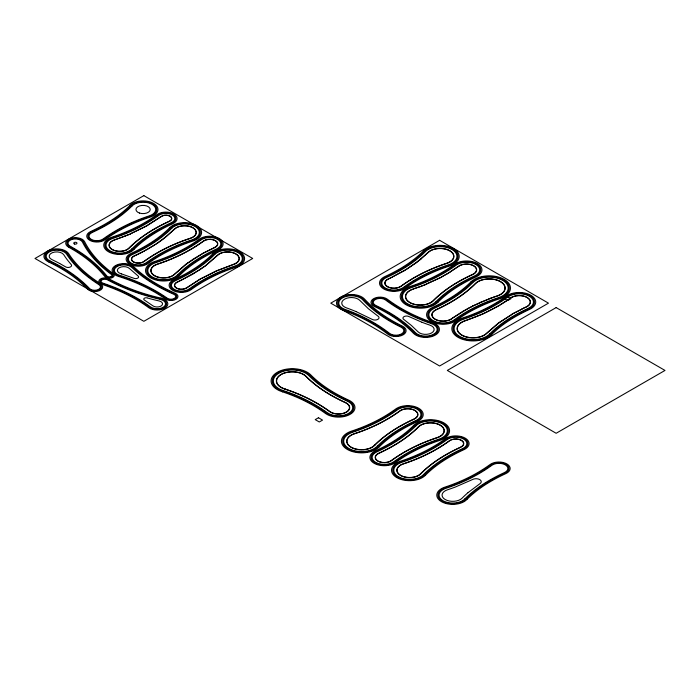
<?xml version="1.0" encoding="UTF-8"?>
<svg xmlns="http://www.w3.org/2000/svg" width="700" height="700" viewBox="0 0 700 700"><rect width="100%" height="100%" fill="white"/><g stroke="black" fill="none" stroke-linecap="round" stroke-linejoin="round"><path stroke-width="1.05" d="M421.024 258.869L428.024 252.438A13.851 7.998 0 0 1 449.873 250.731A13.851 7.998 0 0 1 446.915 263.34C430.614 268.704 414.934 276.203 401.039 286.317A9.117 5.259 0 0 1 387.45 286.773A9.117 5.259 0 0 1 388.238 278.924L392.28 277.2M420.936 259.192L407.085 268.879L392.84 276.745M163.931 238.551L174.58 229.189A11.506 6.641 0 0 1 192.719 227.771A11.506 6.641 0 0 1 190.269 238.245C173.731 243.679 157.806 251.291 143.71 261.555A6.764 3.902 0 0 1 133.621 261.896A6.764 3.902 0 0 1 134.207 256.069L135.555 255.447M163.678 238.752L157.85 242.935M416.929 262.124L428.243 252.507A13.615 7.857 0 0 1 449.698 250.836A13.615 7.857 0 0 1 446.801 263.226C430.474 268.59 414.767 276.098 400.846 286.23A8.873 5.119 0 0 1 387.616 286.676A8.873 5.119 0 0 1 388.386 279.037L390.565 278.023M186.086 264.092L174.51 274.155A12.556 7.254 0 0 1 154.709 275.695A12.556 7.254 0 0 1 157.386 264.267C173.819 258.869 189.63 251.3 203.639 241.106A7.822 4.515 0 0 1 215.303 240.713A7.822 4.515 0 0 1 214.629 247.45L204.181 252.63L188.178 262.78M416.815 262.439L404.311 270.76L391.125 277.576M186.506 264.005L193.506 258.921L203.787 252.84M205.354 265.921L217.577 255.369A11.506 6.641 0 0 1 235.716 253.951A11.506 6.641 0 0 1 233.257 264.425L215.74 271.145L201.303 278.574M204.759 266.131L192.675 274.251L177.196 282.249A6.764 3.902 0 0 0 176.61 288.076A6.764 3.902 0 0 0 186.699 287.735L200.786 278.67M187.705 262.894L174.72 274.225A12.801 7.394 0 0 1 154.543 275.791A12.801 7.394 0 0 1 157.264 264.145C173.67 258.755 189.464 251.204 203.455 241.019A8.059 4.655 0 0 1 215.469 240.616A8.059 4.655 0 0 1 214.778 247.555L204.199 252.805M452.489 318.308L451.85 318.762A11.218 6.475 0 0 1 435.12 319.322A11.218 6.475 0 0 1 436.091 309.662C450.415 303.074 464.205 294.787 475.361 283.526A15.96 9.214 0 0 1 500.526 281.566A15.96 9.214 0 0 1 497.123 296.091L491.155 297.999M510.064 298.471L500.412 304.64M452.778 317.87L463.286 311.054L472.675 306.127M507.867 299.81L510.624 298.069A10.981 6.335 0 0 1 526.995 297.517A10.981 6.335 0 0 1 526.05 306.967L523.267 308.271M507.483 300.291C494.427 308.963 480.086 315.761 465.168 320.652A15.96 9.214 0 0 0 461.764 335.178A15.96 9.214 0 0 0 486.929 333.217L498.19 323.426L511.901 314.414M157.211 243.154L153.169 245.971M155.899 244.23L166.434 236.329L174.37 229.119A11.751 6.781 0 0 1 192.894 227.675A11.751 6.781 0 0 1 190.391 238.368C173.871 243.793 157.981 251.396 143.894 261.642A7.009 4.043 0 0 1 133.446 261.993A7.009 4.043 0 0 1 134.05 255.955L142.013 252.28M198.555 270.637L205.091 266.114L217.367 255.299A11.751 6.781 0 0 1 235.882 253.855A11.751 6.781 0 0 1 233.38 264.547L217.201 270.681L201.95 278.206M154.884 244.685L147.595 249.27M197.881 270.865L181.633 279.965M450.573 271.644L458.552 266.236A10.167 5.871 0 0 1 473.716 265.729A10.167 5.871 0 0 1 472.841 274.488C458.421 281.12 444.544 289.467 433.309 300.799A14.91 8.61 0 0 1 409.806 302.627A14.91 8.61 0 0 1 412.983 289.065L421.426 286.239M450.327 272.002L442.977 276.124M152.513 246.172L144.55 250.757M448.726 272.79L458.745 266.324A9.922 5.731 0 0 1 467.206 264.171L467.609 264.189A9.922 5.731 0 0 1 473.156 265.624L473.769 265.965A9.922 5.731 0 0 1 476.429 270.296L476.403 270.436A9.922 5.731 0 0 1 472.692 274.374C458.246 281.015 444.342 289.38 433.099 300.729A14.665 8.47 0 0 1 409.981 302.531A14.665 8.47 0 0 1 413.105 289.188M448.429 273.175L441.919 276.701M499.887 305.165L483.315 313.801L465.29 320.775A15.715 9.074 0 0 0 461.939 335.081A15.715 9.074 0 0 0 486.719 333.148L498.776 322.761L512.304 314.186M512.05 314.134L521.666 309.225M201.399 278.32L186.891 287.822A7.009 4.043 0 0 1 176.444 288.172A7.009 4.043 0 0 1 177.048 282.144M512.444 313.906L523.049 308.56M147.245 249.471L142.161 252.017M467.39 308.91L451.666 318.675A10.981 6.335 0 0 1 435.295 319.226A10.981 6.335 0 0 1 436.24 309.776C450.581 303.179 464.398 294.875 475.571 283.596A15.715 9.074 0 0 1 500.351 281.662A15.715 9.074 0 0 1 497 295.969L493.736 297.071M467.521 308.648L479.815 302.75M442.619 276.517L441.385 276.99M144.428 251.011L139.02 253.601M441.411 277.165L426.545 284.025M441.009 277.384L425.477 284.463M472.762 305.9L489.02 298.953M138.898 253.846L135.896 255.29M181.256 280.149L177.433 281.96M521.903 308.928L526.199 307.081A11.218 6.475 0 0 0 527.17 297.421A11.218 6.475 0 0 0 510.44 297.981M479.92 302.523L490.84 298.279M130.839 233.634L146.606 225.811L161.219 216.44A5.959 3.439 0 0 1 170.1 216.143A5.959 3.439 0 0 1 169.584 221.27C154.779 228.078 140.534 236.652 129.001 248.281A10.693 6.177 0 0 1 112.14 249.602A10.693 6.177 0 0 1 114.424 239.864M130.498 233.782L146.291 226.188L161.411 216.528A5.714 3.299 0 0 1 169.925 216.239A5.714 3.299 0 0 1 169.435 221.156C154.604 227.973 140.341 236.565 128.791 248.211A10.447 6.038 0 0 1 112.315 249.498A10.447 6.038 0 0 1 114.538 239.986L130.148 234.106M130.734 233.852L125.449 235.874M426.16 284.358L424.051 285.049M425.224 284.743L421.881 285.898M125.116 236.005L122.456 237.029M423.649 285.373L413.551 288.873M489.239 298.707L493.404 297.351M121.966 237.221L120.977 237.589M120.479 237.764L119.481 238.131M118.982 238.306L117.976 238.665M117.469 238.84L116.462 239.181M115.955 239.356L114.931 239.697M146.982 297.868L146.912 297.85A2.345 1.356 0 0 0 144.235 298.314A2.345 1.356 0 0 0 144.226 299.933L152.845 305.795A5.425 3.133 0 0 0 161.472 305.751A5.425 3.133 0 0 0 159.101 300.956A157.176 90.746 0 0 1 147.455 297.999M170.852 227.964C159.688 239.234 145.871 247.529 131.539 254.126A11.06 6.388 0 0 0 130.585 263.646A11.06 6.388 0 0 0 147.07 263.095C160.799 253.102 176.295 245.691 192.386 240.398A15.802 9.117 0 0 0 195.755 226.021A15.802 9.117 0 0 0 170.852 227.964M177.564 274.829L177.327 275.074A15.802 9.117 0 0 1 152.416 277.016A15.802 9.117 0 0 1 155.785 262.64C171.885 257.346 187.373 249.935 201.101 239.943A11.06 6.388 0 0 1 217.586 239.391A11.06 6.388 0 0 1 216.633 248.911C202.405 255.465 188.694 263.69 177.564 274.829M179.532 275.485L179.296 275.721A18.069 10.43 0 0 1 150.815 277.944A18.069 10.43 0 0 1 154.665 261.502C170.529 256.287 185.798 248.981 199.325 239.129A13.326 7.691 0 0 1 219.196 238.464A13.326 7.691 0 0 1 218.041 249.944C204.015 256.392 190.505 264.495 179.532 275.485M213.841 254.144C202.676 265.414 188.869 273.709 174.528 280.306A11.06 6.388 0 0 0 173.574 289.826A11.06 6.388 0 0 0 190.067 289.275C203.787 279.283 219.284 271.871 235.384 266.578A15.802 9.117 0 0 0 238.752 252.201A15.802 9.117 0 0 0 213.841 254.144M436.126 301.438L435.916 301.656A17.902 10.334 0 0 1 407.689 303.852A17.902 10.334 0 0 1 411.504 287.56C427.385 282.336 442.662 275.021 456.207 265.16A13.169 7.604 0 0 1 458.255 263.97L458.614 263.804A13.169 7.604 0 0 1 477.654 265.825L477.89 266.044A13.169 7.604 0 0 1 477.05 274.453L476.814 274.627A13.169 7.604 0 0 1 474.705 275.844C460.644 282.31 447.108 290.43 436.126 301.438M437.036 301.744L436.826 301.954A18.961 10.946 0 0 1 406.945 304.281A18.961 10.946 0 0 1 410.979 287.026C426.755 281.846 441.928 274.575 455.385 264.784A14.219 8.208 0 0 1 476.577 264.075A14.219 8.208 0 0 1 475.352 276.316C461.396 282.739 447.947 290.806 437.036 301.744M438.095 302.085L437.885 302.304A20.177 11.646 0 0 1 406.079 304.78A20.177 11.646 0 0 1 410.384 286.422C426.029 281.277 441.088 274.067 454.431 264.355A15.435 8.907 0 0 1 477.444 263.585A15.435 8.907 0 0 1 476.105 276.868C462.262 283.238 448.919 291.244 438.095 302.085M472.754 282.669C461.808 293.711 448.28 301.84 434.227 308.306A14.219 8.208 0 0 0 433.002 320.547A14.219 8.208 0 0 0 454.204 319.839C467.653 310.047 482.825 302.776 498.601 297.596A18.961 10.946 0 0 0 502.644 280.341A18.961 10.946 0 0 0 472.754 282.669M374.561 445.174L374.342 445.392A14.665 8.47 0 0 1 351.225 447.195A14.665 8.47 0 0 1 354.349 433.851C370.571 428.523 386.172 421.059 399.998 410.988A9.922 5.731 0 0 1 406.691 408.852L407.059 408.835A9.922 5.731 0 0 1 414.566 410.366L415.161 410.725A9.922 5.731 0 0 1 417.646 413.919L417.681 414.155A9.922 5.731 0 0 1 413.936 419.037C399.595 425.644 385.779 433.939 374.561 445.174M374.771 445.244L374.561 445.463A14.91 8.61 0 0 1 351.059 447.3A14.91 8.61 0 0 1 354.235 433.729C370.422 428.409 386.006 420.954 399.805 410.9A10.167 5.871 0 0 1 414.969 410.401A10.167 5.871 0 0 1 414.094 419.151C399.761 425.74 385.971 434.026 374.771 445.244M377.379 446.101L377.16 446.32A17.902 10.334 0 0 1 348.941 448.516A17.902 10.334 0 0 1 352.748 432.224C368.637 427 383.915 419.685 397.46 409.832A13.169 7.604 0 0 1 399.507 408.634L399.866 408.476A13.169 7.604 0 0 1 414.418 407.986L414.811 408.126A13.169 7.604 0 0 1 418.303 419.116L418.058 419.291A13.169 7.604 0 0 1 415.949 420.507C401.896 426.974 388.36 435.094 377.379 446.101M378.289 446.408L378.079 446.618A18.961 10.946 0 0 1 348.189 448.954A18.961 10.946 0 0 1 352.231 431.699C368.007 426.51 383.18 419.239 396.629 409.456A14.219 8.208 0 0 1 417.83 408.748A14.219 8.208 0 0 1 416.605 420.98C402.649 427.402 389.2 435.47 378.289 446.408M489.746 333.856L489.536 334.075A18.961 10.946 0 0 1 459.646 336.402A18.961 10.946 0 0 1 463.689 319.148C479.465 313.967 494.637 306.696 508.086 296.905A14.219 8.208 0 0 1 529.288 296.196A14.219 8.208 0 0 1 528.062 308.438C514.106 314.86 500.649 322.928 489.746 333.856M379.348 446.757L379.137 446.967A20.177 11.646 0 0 1 347.331 449.444A20.177 11.646 0 0 1 351.627 431.086C367.281 425.941 382.331 418.731 395.675 409.019A15.435 8.907 0 0 1 418.688 408.249A15.435 8.907 0 0 1 417.358 421.531C403.506 427.91 390.171 435.908 379.348 446.757M491.715 334.512L491.505 334.723A21.228 12.259 0 0 1 458.045 337.33A21.228 12.259 0 0 1 462.569 318.01C478.109 312.9 493.062 305.734 506.31 296.091A16.485 9.52 0 0 1 530.889 295.269A16.485 9.52 0 0 1 529.471 309.461C515.716 315.787 502.469 323.733 491.715 334.512M418.626 426.86C407.304 438.287 393.304 446.705 378.77 453.39A8.873 5.119 0 0 0 378 461.029A8.873 5.119 0 0 0 391.23 460.582C405.151 450.45 420.858 442.942 437.176 437.579A13.615 7.857 0 0 0 440.081 425.189A13.615 7.857 0 0 0 418.626 426.86M420.963 473.646L420.717 473.891A12.801 7.394 0 0 1 400.54 475.466A12.801 7.394 0 0 1 403.261 463.82C419.668 458.421 435.461 450.87 449.452 440.694A8.059 4.655 0 0 1 461.466 440.291A8.059 4.655 0 0 1 460.775 447.23C446.267 453.898 432.303 462.289 420.963 473.646M423.57 474.504L423.325 474.749A15.802 9.117 0 0 1 398.422 476.691A15.802 9.117 0 0 1 401.783 462.315C417.882 457.021 433.379 449.61 447.099 439.618A11.06 6.388 0 0 1 463.593 439.066A11.06 6.388 0 0 1 462.639 448.586C448.403 455.131 434.691 463.356 423.57 474.504M425.53 475.151L425.294 475.396A18.069 10.43 0 0 1 396.812 477.619A18.069 10.43 0 0 1 400.662 461.169C416.526 455.963 431.795 448.648 445.322 438.804A13.326 7.691 0 0 1 465.194 438.139A13.326 7.691 0 0 1 464.048 449.61C450.012 456.067 436.502 464.17 425.53 475.151M130.121 205.249C118.886 216.58 105.017 224.928 90.589 231.56A10.167 5.871 0 0 0 89.714 240.31A10.167 5.871 0 0 0 104.877 239.811C118.676 229.757 134.26 222.303 150.447 216.982A14.91 8.61 0 0 0 153.624 203.42A14.91 8.61 0 0 0 130.121 205.249M131.18 205.599C119.857 217.018 105.875 225.426 91.35 232.111A8.951 5.171 0 0 0 90.571 239.82A8.951 5.171 0 0 0 103.924 239.374C117.836 229.25 133.534 221.734 149.852 216.37A13.694 7.901 0 0 0 152.766 203.91A13.694 7.901 0 0 0 131.18 205.599M132.099 205.896C120.697 217.394 106.627 225.864 91.998 232.584A7.901 4.559 0 0 0 91.315 239.391A7.901 4.559 0 0 0 103.101 238.998C117.101 228.804 132.904 221.244 149.327 215.845A12.635 7.297 0 0 0 152.023 204.339A12.635 7.297 0 0 0 132.099 205.896M131.933 248.815L131.609 249.139A13.694 7.901 0 0 1 110.022 250.819A13.694 7.901 0 0 1 112.936 238.359C129.255 232.995 144.952 225.487 158.865 215.364A8.951 5.171 0 0 1 172.218 214.918A8.951 5.171 0 0 1 171.447 222.626C157.045 229.241 143.202 237.562 131.933 248.815M132.886 249.069L132.528 249.436A14.744 8.514 0 0 1 109.279 251.256A14.744 8.514 0 0 1 112.42 237.834C128.625 232.505 144.226 225.041 158.043 214.987A10.001 5.775 0 0 1 172.961 214.489A10.001 5.775 0 0 1 172.095 223.099C157.815 229.67 144.077 237.912 132.886 249.069M133.901 249.463L133.577 249.786A15.96 9.214 0 0 1 108.421 251.746A15.96 9.214 0 0 1 111.816 237.221C127.907 231.936 143.377 224.534 157.089 214.55A11.218 6.475 0 0 1 173.819 213.99A11.218 6.475 0 0 1 172.847 223.65C158.664 230.178 145.005 238.368 133.901 249.463M169.794 227.614C158.707 238.796 145.014 247.03 130.786 253.575A12.276 7.087 0 0 0 129.727 264.145A12.276 7.087 0 0 0 148.024 263.533C161.648 253.619 177.013 246.26 192.99 241.01A17.01 9.826 0 0 0 196.612 225.523A17.01 9.826 0 0 0 169.794 227.614M171.763 228.261C160.519 239.61 146.633 247.966 132.195 254.599A10.01 5.775 0 0 0 131.329 263.217A10.01 5.775 0 0 0 146.248 262.719C160.064 252.656 175.665 245.193 191.87 239.873A14.744 8.514 0 0 0 195.011 226.45A14.744 8.514 0 0 0 171.763 228.261M178.561 275.056L178.237 275.38A16.853 9.73 0 0 1 151.673 277.445A16.853 9.73 0 0 1 155.269 262.115C171.255 256.856 186.646 249.489 200.279 239.566A12.11 6.991 0 0 1 218.339 238.963A12.11 6.991 0 0 1 217.289 249.392C203.184 255.876 189.595 264.023 178.561 275.056M212.782 253.794C201.696 264.976 188.002 273.21 173.775 279.755A12.276 7.087 0 0 0 172.716 290.325A12.276 7.087 0 0 0 191.021 289.713C204.636 279.799 220.01 272.44 235.987 267.19A17.01 9.826 0 0 0 239.61 251.703A17.01 9.826 0 0 0 212.782 253.794M214.76 254.441C203.508 265.79 189.621 274.146 175.184 280.787A10.01 5.775 0 0 0 174.326 289.398A10.01 5.775 0 0 0 189.245 288.899C203.061 278.836 218.654 271.381 234.859 266.053A14.744 8.514 0 0 0 238 252.63A14.744 8.514 0 0 0 214.76 254.441M423.447 250.932C412.519 261.966 399 270.086 384.965 276.544A14.376 8.304 0 0 0 383.723 288.925A14.376 8.304 0 0 0 405.169 288.207C418.6 278.425 433.764 271.162 449.523 265.991A19.119 11.042 0 0 0 453.591 248.588A19.119 11.042 0 0 0 423.447 250.932M424.506 251.282C413.481 262.395 399.866 270.585 385.717 277.095A13.169 7.604 0 0 0 384.58 288.426A13.169 7.604 0 0 0 404.215 287.77C417.751 277.918 433.037 270.594 448.919 265.379A17.902 10.334 0 0 0 452.734 249.078A17.902 10.334 0 0 0 424.506 251.282M425.425 251.58C414.33 262.78 400.61 271.014 386.374 277.567A12.11 6.991 0 0 0 385.324 287.998A12.11 6.991 0 0 0 403.392 287.394C417.025 277.471 432.408 270.104 448.403 264.845A16.853 9.73 0 0 0 451.99 249.506A16.853 9.73 0 0 0 425.425 251.58M470.785 282.03C459.988 292.906 446.67 300.912 432.819 307.283A16.485 9.52 0 0 0 431.401 321.475A16.485 9.52 0 0 0 455.98 320.652C469.236 311.01 484.181 303.844 499.721 298.734A21.228 12.259 0 0 0 504.245 279.414A21.228 12.259 0 0 0 470.785 282.03M471.835 282.371C460.968 293.344 447.527 301.411 433.571 307.834A15.269 8.82 0 0 0 432.259 320.976A15.269 8.82 0 0 0 455.026 320.215C468.387 310.494 483.455 303.275 499.126 298.121A20.011 11.55 0 0 0 503.387 279.912A20.011 11.55 0 0 0 471.835 282.371M490.726 334.092L490.455 334.373A20.011 11.55 0 0 1 458.903 336.831A20.011 11.55 0 0 1 463.164 318.623C478.835 313.469 493.903 306.25 507.264 296.529A15.269 8.82 0 0 1 530.031 295.767A15.269 8.82 0 0 1 528.719 308.91C514.876 315.28 501.559 323.269 490.726 334.092M413.831 425.285C402.894 436.319 389.384 444.439 375.349 450.896A14.376 8.304 0 0 0 374.106 463.278A14.376 8.304 0 0 0 395.553 462.56C408.984 452.778 424.148 445.515 439.906 440.344A19.119 11.042 0 0 0 443.975 422.94A19.119 11.042 0 0 0 413.831 425.285M414.89 425.635C403.865 436.756 390.25 444.938 376.101 451.448A13.169 7.604 0 0 0 374.964 462.779A13.169 7.604 0 0 0 394.599 462.123C408.135 452.27 423.421 444.946 439.303 439.731A17.902 10.334 0 0 0 443.118 423.43A17.902 10.334 0 0 0 414.89 425.635M415.809 425.933C404.714 437.132 390.994 445.375 376.757 451.92A12.11 6.991 0 0 0 375.707 462.35A12.11 6.991 0 0 0 393.767 461.746C407.409 451.824 422.791 444.456 438.777 439.206A16.853 9.73 0 0 0 442.374 423.868A16.853 9.73 0 0 0 415.809 425.933M418.408 426.79C407.111 438.2 393.129 446.6 378.621 453.276A9.117 5.259 0 0 0 377.834 461.125A9.117 5.259 0 0 0 391.422 460.67C405.317 450.555 420.998 443.056 437.299 437.701A13.851 7.998 0 0 0 440.248 425.084A13.851 7.998 0 0 0 418.408 426.79M420.875 473.445L420.507 473.821A12.556 7.254 0 0 1 400.706 475.37A12.556 7.254 0 0 1 403.384 463.934C419.816 458.535 435.627 450.975 449.636 440.781A7.822 4.515 0 0 1 461.3 440.387A7.822 4.515 0 0 1 460.626 447.116C446.145 453.775 432.215 462.14 420.875 473.445M424.559 474.722L424.244 475.046A16.853 9.73 0 0 1 397.67 477.12A16.853 9.73 0 0 1 401.266 461.781C417.252 456.531 432.644 449.164 446.276 439.241A12.11 6.991 0 0 1 464.336 438.637A12.11 6.991 0 0 1 463.286 449.059C449.181 455.551 435.601 463.698 424.559 474.722M464.984 498.741L464.66 499.065A13.694 7.901 0 0 1 443.074 500.754A13.694 7.901 0 0 1 445.988 488.294C462.306 482.93 478.004 475.414 491.916 465.29A8.951 5.171 0 0 1 505.269 464.844A8.951 5.171 0 0 1 504.49 472.552C490.096 479.168 476.245 487.489 464.984 498.741M465.938 499.004L465.579 499.371A14.744 8.514 0 0 1 442.33 501.183A14.744 8.514 0 0 1 445.471 487.76C461.676 482.431 477.278 474.976 491.094 464.914A10.001 5.775 0 0 1 506.012 464.415A10.001 5.775 0 0 1 505.146 473.025C490.866 479.596 477.129 487.847 465.938 499.004M466.944 499.398L466.629 499.713A15.96 9.214 0 0 1 441.473 501.681A15.96 9.214 0 0 1 444.868 487.148C460.95 481.863 476.429 474.46 490.14 464.476A11.218 6.475 0 0 1 506.87 463.916A11.218 6.475 0 0 1 505.899 473.576C491.715 480.104 478.056 488.302 466.944 499.398M468.046 492.625L467.6 493.01A151.594 87.526 0 0 0 462.052 498.216A10.693 6.177 0 0 1 445.191 499.529A10.693 6.177 0 0 1 447.475 489.799A151.384 87.404 0 0 0 455.508 486.964L472.561 479.517A5.163 2.984 0 0 1 479.605 479.517A5.163 2.984 0 0 1 480.086 483.577L468.046 492.625M143.85 195.624L35 258.466L143.85 321.309L252.691 258.466L143.85 195.624M439.618 240.31L330.776 303.152L439.618 365.995L548.468 303.152L439.618 240.31M507.351 296.572L504.114 298.445L507.736 300.536L510.974 298.664L507.351 296.572M318.456 417.751L315.219 419.615L319.287 421.969L322.525 420.105L318.456 417.751M556.15 307.589L447.309 370.431L556.15 433.274L665 370.431L556.15 307.589M161.026 298.121C142.905 294.026 125.23 287.709 108.894 278.81A5.959 3.439 0 0 0 100.03 279.256A5.959 3.439 0 0 0 101.815 284.287C118.396 289.87 134.558 297.229 148.68 307.659A10.693 6.177 0 0 0 165.699 307.571A10.693 6.177 0 0 0 161.026 298.121M160.58 298.777C142.319 294.648 124.513 288.286 108.062 279.317A4.742 2.739 0 0 0 101.01 279.676A4.742 2.739 0 0 0 102.428 283.675C119.131 289.31 135.415 296.721 149.643 307.23A9.476 5.469 0 0 0 164.719 307.151A9.476 5.469 0 0 0 160.58 298.777M160.195 299.346C141.82 295.19 123.9 288.785 107.336 279.764A3.684 2.126 0 0 0 101.85 280.035A3.684 2.126 0 0 0 102.953 283.15C119.761 288.82 136.159 296.275 150.474 306.863A8.426 4.865 0 0 0 163.879 306.784A8.426 4.865 0 0 0 160.195 299.346M121.45 273.884L120.75 273.665A6.484 3.745 0 0 1 119.166 267.785A6.484 3.745 0 0 1 129.404 268.459L137.909 275.844A2.931 1.689 0 0 1 137.769 278.092A2.931 1.689 0 0 1 133.884 278.267L121.45 273.884M120.006 275.398L119.324 275.188A9.476 5.469 0 0 1 116.996 266.586A9.476 5.469 0 0 1 131.985 267.575C143.999 279.134 158.646 287.604 173.827 294.297A4.742 2.739 0 0 1 174.379 298.375A4.742 2.739 0 0 1 167.309 298.226C152.889 288.155 136.745 280.7 120.006 275.398M119.332 275.879L118.825 275.721A10.535 6.081 0 0 1 116.244 266.166A10.535 6.081 0 0 1 132.886 267.26C144.83 278.749 159.381 287.166 174.466 293.816A5.793 3.342 0 0 1 175.14 298.795A5.793 3.342 0 0 1 166.495 298.611C152.119 288.575 136.028 281.155 119.332 275.879M118.921 276.553L118.247 276.334A11.751 6.781 0 0 1 115.36 265.676A11.751 6.781 0 0 1 133.928 266.901C145.784 278.303 160.221 286.659 175.201 293.256A7.009 4.043 0 0 1 176.015 299.285A7.009 4.043 0 0 1 165.559 299.058C151.34 289.135 135.424 281.776 118.921 276.553M284.926 388.964L284.55 388.832A15.715 9.074 0 0 1 281.199 374.526A15.715 9.074 0 0 1 305.979 376.46C317.152 387.739 330.969 396.043 345.31 402.64A10.981 6.335 0 0 1 346.255 412.09A10.981 6.335 0 0 1 329.884 411.547C316.26 401.625 300.895 394.24 284.926 388.964M284.804 389.078L284.428 388.955A15.96 9.214 0 0 1 281.024 374.43A15.96 9.214 0 0 1 306.189 376.39C317.345 387.651 331.144 395.938 345.459 402.526A11.218 6.475 0 0 1 346.43 412.186A11.218 6.475 0 0 1 329.7 411.626C316.094 401.73 300.755 394.354 284.804 389.078M283.316 390.582L282.949 390.46A18.961 10.946 0 0 1 278.906 373.205A18.961 10.946 0 0 1 308.796 375.541C319.734 386.584 333.279 394.704 347.322 401.17A14.219 8.208 0 0 1 348.547 413.411A14.219 8.208 0 0 1 327.346 412.703C314.002 402.99 298.961 395.762 283.316 390.582M282.914 391.151L282.424 390.994A20.011 11.55 0 0 1 278.162 372.776A20.011 11.55 0 0 1 309.715 375.235C320.582 386.207 334.023 394.275 347.979 400.697A15.269 8.82 0 0 1 349.291 413.84A15.269 8.82 0 0 1 326.524 413.079C313.303 403.463 298.401 396.287 282.914 391.151M282.546 391.842L281.829 391.598A21.228 12.259 0 0 1 277.305 372.277A21.228 12.259 0 0 1 310.765 374.894C321.554 385.77 334.889 393.776 348.731 400.146A16.485 9.52 0 0 1 350.149 414.339A16.485 9.52 0 0 1 325.57 413.516C312.524 404.023 297.832 396.935 282.546 391.842M432.6 322.525C416.456 317.047 400.96 309.418 387.301 299.171A9.117 5.259 0 0 0 373.721 298.602A9.117 5.259 0 0 0 374.316 306.451C388.64 313.241 402.404 321.764 413.429 333.27A13.851 7.998 0 0 0 435.225 335.16A13.851 7.998 0 0 0 432.6 322.525M431.979 323.137C415.721 317.608 400.102 309.925 386.339 299.6A7.901 4.559 0 0 0 374.57 299.101A7.901 4.559 0 0 0 375.078 305.909C389.515 312.751 403.392 321.335 414.496 332.938A12.635 7.297 0 0 0 434.385 334.661A12.635 7.297 0 0 0 431.979 323.137M431.445 323.654C415.082 318.098 399.359 310.363 385.507 299.967A6.843 3.955 0 0 0 375.305 299.539A6.843 3.955 0 0 0 375.743 305.436C390.276 312.322 404.241 320.967 415.424 332.64A11.585 6.685 0 0 0 433.65 334.224A11.585 6.685 0 0 0 431.445 323.654M345.328 309.505L344.776 309.312A12.635 7.297 0 0 1 342.773 297.762A12.635 7.297 0 0 1 362.6 299.714C373.31 311.456 386.89 320.197 401.065 327.189A7.901 4.559 0 0 1 401.336 334.005A7.901 4.559 0 0 1 389.585 333.375C376.32 322.989 361.156 315.192 345.328 309.505M344.776 310.03L344.225 309.829A13.694 7.901 0 0 1 342.055 297.316A13.694 7.901 0 0 1 363.527 299.434C374.176 311.098 387.669 319.777 401.748 326.725A8.951 5.171 0 0 1 402.054 334.442A8.951 5.171 0 0 1 388.736 333.734C375.559 323.418 360.491 315.674 344.776 310.03M344.137 310.625L343.586 310.424A14.91 8.61 0 0 1 341.233 296.8A14.91 8.61 0 0 1 364.604 299.11C375.165 310.678 388.561 319.296 402.535 326.191A10.167 5.871 0 0 1 402.885 334.959A10.167 5.871 0 0 1 387.765 334.154C374.684 323.916 359.73 316.225 344.137 310.625M421.977 322.262L408.363 316.321A3.596 2.074 0 0 0 404.04 316.627A3.596 2.074 0 0 0 403.392 319.104L411.373 325.439L418.049 331.809A8.593 4.961 0 0 0 431.559 332.981A8.593 4.961 0 0 0 429.931 325.15A153.457 88.594 0 0 1 421.977 322.262M355.871 311.509L355.224 311.246A152.644 88.13 0 0 0 346.342 307.834A9.643 5.565 0 0 1 344.82 299.023A9.643 5.565 0 0 1 359.94 300.519L368.384 308.717L378.324 316.4A4.025 2.319 0 0 1 377.746 319.401A4.025 2.319 0 0 1 372.514 319.533L355.871 311.509M50.505 261.17L50.059 260.96A10.535 6.081 0 0 1 50.575 251.291A10.535 6.081 0 0 1 66.587 254.144C74.672 266.787 86.424 276.649 98.945 284.681A5.793 3.342 0 0 1 98.017 289.651A5.793 3.342 0 0 1 89.574 288.54C78.496 276.973 64.942 268.004 50.505 261.17M49.84 261.642L49.394 261.433A11.585 6.685 0 0 1 49.971 250.793A11.585 6.685 0 0 1 67.576 253.934C75.626 266.49 87.272 276.29 99.724 284.27A6.843 3.955 0 0 1 98.63 290.141A6.843 3.955 0 0 1 88.655 288.838C77.647 277.349 64.181 268.424 49.84 261.642M49.07 262.185L48.633 261.975A12.801 7.394 0 0 1 49.262 250.224A12.801 7.394 0 0 1 68.714 253.697C76.694 266.158 88.279 275.879 100.625 283.806A8.059 4.655 0 0 1 99.33 290.71A8.059 4.655 0 0 1 87.596 289.179C76.668 277.769 63.306 268.914 49.07 262.185M59.675 263.489L59.106 263.191A154.516 89.206 0 0 0 51.949 259.613A7.534 4.349 0 0 1 52.325 252.7A7.534 4.349 0 0 1 63.77 254.739A154.77 89.355 0 0 0 67.882 260.566L71.295 264.679A3.474 2.004 0 0 1 70.114 267.085A3.474 2.004 0 0 1 65.782 266.954L59.675 263.489M70.674 246.505L70.297 246.295A7.376 4.253 0 0 1 71.522 239.566A7.376 4.253 0 0 1 82.442 242.034C89.005 255.185 99.697 265.79 111.388 274.47A2.634 1.522 0 0 1 110.679 276.71A2.634 1.522 0 0 1 106.916 276.045C97.108 263.76 84.411 254.03 70.674 246.505M70 246.977L69.58 246.741A8.426 4.865 0 0 1 70.971 239.041A8.426 4.865 0 0 1 83.457 241.868C89.976 254.931 100.599 265.466 112.21 274.102A3.684 2.126 0 0 1 111.221 277.226A3.684 2.126 0 0 1 105.962 276.299C96.224 264.101 83.632 254.441 70 246.977M69.116 247.45L68.74 247.249A9.643 5.565 0 0 1 70.341 238.446A9.643 5.565 0 0 1 84.621 241.675C91.096 254.642 101.649 265.099 113.172 273.665A4.9 2.826 0 0 1 111.86 277.83A4.9 2.826 0 0 1 104.851 276.596C95.183 264.469 82.661 254.87 69.116 247.45M74.506 244.002A1.619 0.936 0 0 0 76.974 243.224A1.619 0.936 0 0 0 74.576 242.375A1.619 0.936 0 0 0 74.506 244.002M139.501 213.062A7.14 4.121 0 0 0 150.22 209.51A7.14 4.121 0 0 0 139.528 205.931A7.14 4.121 0 0 0 139.501 213.062"/></g></svg>
